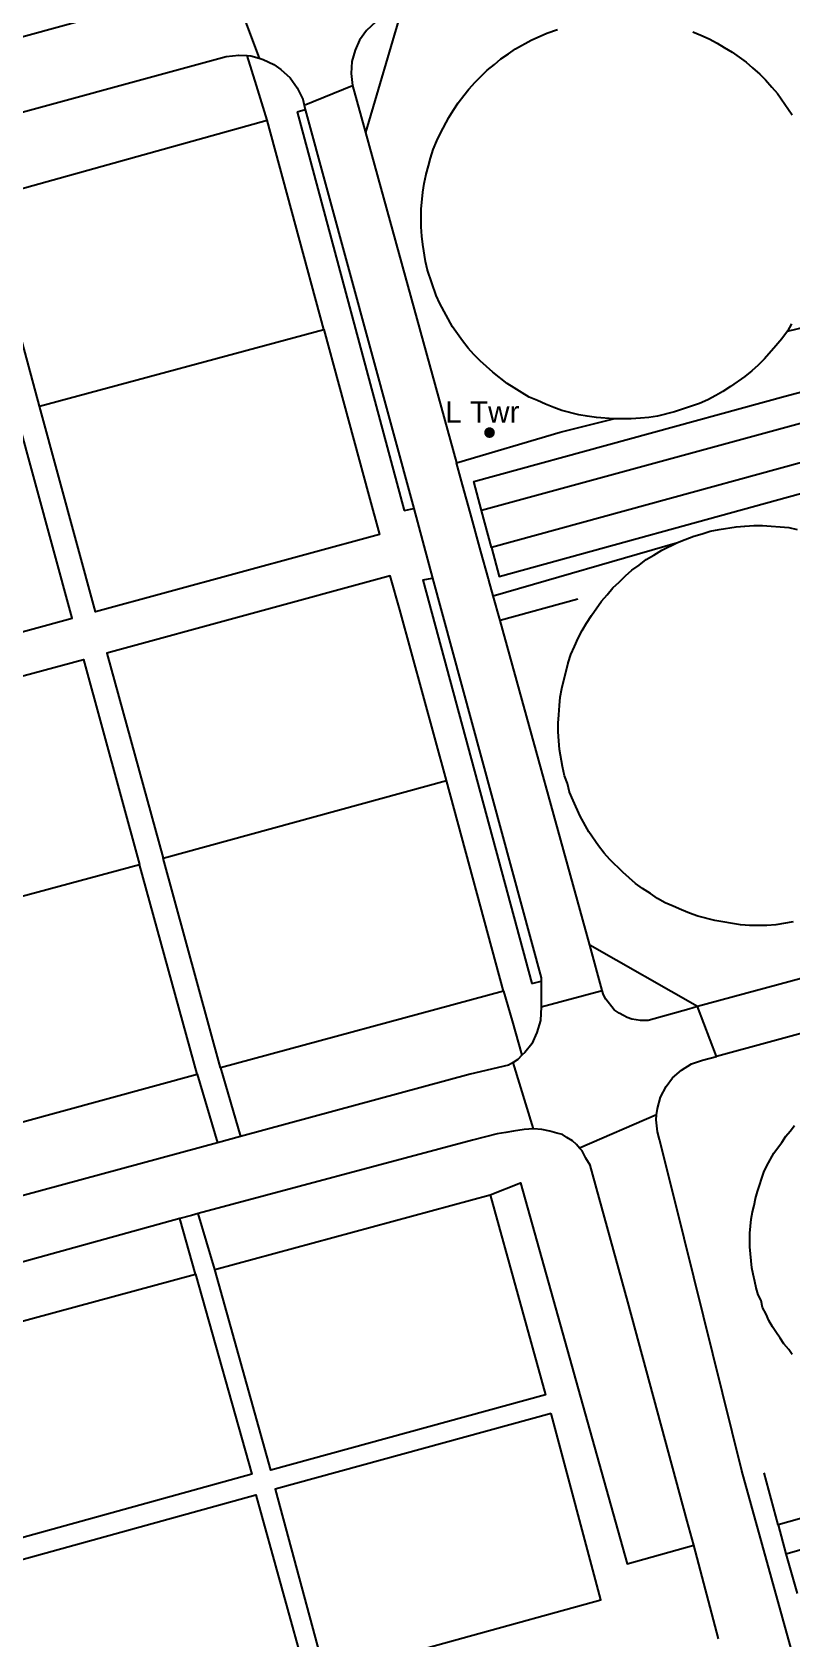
# Model space of a CAD drawing. Header units: millimetres. Extents: x 111502 to 977541, y 8702 to 1044108.
# Drawn here: x 974782.4 to 974835.9, y 476179.4 to 476292.6 of the extents above; entities that cross this region are included whole.
import ezdxf

# ---------------------------------------------------------------- set-up
doc = ezdxf.new("R2010")
doc.units = ezdxf.units.MM
doc.header["$LTSCALE"] = 0.25
doc.layers.add('X HVSS Site Background', color=8, linetype='Continuous')
doc.styles.add('OS Master Map$1$Standard', font='txt')

# ---------------------------------------------------------------- blocks, each defined once
blk = doc.blocks.new('OS Master Map$1$OSS9')
at = {"color": 8, "true_color": 0x707070, "const_width": 0.375, "flags": 128}
blk.add_lwpolyline([(0.188, 0), (0.181, 0.049), (0.162, 0.094), (0.133, 0.133), (0.094, 0.162), (0.049, 0.181), (0, 0.188), (-0.049, 0.181), (-0.094, 0.162), (-0.133, 0.133), (-0.162, 0.094), (-0.181, 0.049), (-0.188, 0), (-0.181, -0.049), (-0.162, -0.094), (-0.133, -0.133), (-0.094, -0.162), (-0.049, -0.181), (0, -0.188), (0.049, -0.181), (0.094, -0.162), (0.133, -0.133), (0.162, -0.094), (0.181, -0.049), (0.188, 0), (0.181, 0.049)], dxfattribs=at)
blk = doc.blocks.new('OS MAP')
at = {"layer": 'X HVSS Site Background', "flags": 128}
for points in [[(488558.15, 240832.24), (488576.65, 240837.3), (488576.65, 240837.3), (488577.4, 240837.5), (488577.4, 240837.5), (488578.1, 240837.9)], [(488578.1, 240837.9), (488580.22, 240832.18)], [(488590.27, 240835.64), (488589.88, 240835.53), (488589.88, 240835.53), (488589.15, 240835.2), (488589.15, 240835.2), (488588.45, 240834.75), (488588.45, 240834.75), (488587.8, 240834.15), (488587.8, 240834.15), (488587.3, 240833.45), (488587.3, 240833.45), (488587, 240832.75), (488587, 240832.75), (488586.75, 240831.95), (488586.75, 240831.95), (488586.7, 240831.1), (488586.7, 240831.1), (488586.8, 240830.25)], [(488590.27, 240835.64), (488587.71, 240826.94)], [(488610.8, 240834.05), (488611.35, 240833.8), (488611.35, 240833.8), (488611.95, 240833.55), (488611.95, 240833.55), (488612.5, 240833.25), (488612.5, 240833.25), (488613, 240832.95), (488613, 240832.95), (488613.55, 240832.6), (488613.55, 240832.6), (488614.55, 240831.9), (488614.55, 240831.9), (488615, 240831.5), (488615, 240831.5), (488615.5, 240831.05), (488615.5, 240831.05), (488615.9, 240830.65), (488615.9, 240830.65), (488616.35, 240830.15), (488616.35, 240830.15), (488616.75, 240829.7), (488616.75, 240829.7), (488617.8, 240828.2)], [(488617.75, 240813.45), (488617.45, 240812.95)], [(488605.2, 240806.75), (488604, 240806.85), (488604, 240806.85), (488603.35, 240806.95), (488603.35, 240806.95), (488602.75, 240807.05), (488602.75, 240807.05), (488601.55, 240807.35), (488601.55, 240807.35), (488601, 240807.55), (488601, 240807.55), (488600.4, 240807.8), (488600.4, 240807.8), (488599.85, 240808.05), (488599.85, 240808.05), (488599.25, 240808.3), (488599.25, 240808.3), (488598.75, 240808.6), (488598.75, 240808.6), (488598.2, 240808.95), (488598.2, 240808.95), (488597.7, 240809.25), (488597.7, 240809.25), (488596.7, 240810.05), (488596.7, 240810.05), (488595.8, 240810.85), (488595.8, 240810.85), (488595.35, 240811.3), (488595.35, 240811.3), (488594.95, 240811.75), (488594.95, 240811.75), (488594.55, 240812.25), (488594.55, 240812.25), (488593.85, 240813.25), (488593.85, 240813.25), (488592.95, 240814.9), (488592.95, 240814.9), (488592.7, 240815.45), (488592.7, 240815.45), (488592.1, 240817.25), (488592.1, 240817.25), (488591.95, 240817.85), (488591.95, 240817.85), (488591.75, 240819.05), (488591.75, 240819.05), (488591.7, 240819.65), (488591.7, 240819.65), (488591.65, 240820.3), (488591.65, 240820.3), (488591.65, 240821.55), (488591.65, 240821.55), (488591.75, 240822.75), (488591.75, 240822.75), (488591.85, 240823.35), (488591.85, 240823.35), (488592, 240824), (488592, 240824), (488592.15, 240824.6), (488592.15, 240824.6), (488592.3, 240825.15), (488592.3, 240825.15), (488592.5, 240825.75), (488592.5, 240825.75), (488592.75, 240826.35), (488592.75, 240826.35), (488593, 240826.9), (488593, 240826.9), (488593.6, 240828), (488593.6, 240828), (488593.9, 240828.5), (488593.9, 240828.5), (488594.25, 240829.05), (488594.25, 240829.05), (488594.65, 240829.55), (488594.65, 240829.55), (488595, 240830), (488595, 240830), (488595.45, 240830.5), (488595.45, 240830.5), (488596.3, 240831.35), (488596.3, 240831.35), (488596.8, 240831.75), (488596.8, 240831.75), (488597.25, 240832.15), (488597.25, 240832.15), (488597.8, 240832.5), (488597.8, 240832.5), (488598.3, 240832.85), (488598.3, 240832.85), (488599.4, 240833.45), (488599.4, 240833.45), (488600.5, 240833.95), (488600.5, 240833.95), (488601.25, 240834.2)], [(488559.36, 240827.25), (488577.9, 240832.3), (488577.9, 240832.3), (488578.8, 240832.4), (488578.8, 240832.4), (488579.37, 240832.37)], [(488579.37, 240832.37), (488579.65, 240832.35), (488579.65, 240832.35), (488580.22, 240832.18)], [(488580.03, 240830.27), (488579.37, 240832.37)], [(488580.22, 240832.18), (488580.5, 240832.1), (488580.5, 240832.1), (488581.25, 240831.75), (488581.25, 240831.75), (488581.75, 240831.4), (488581.75, 240831.4), (488582.4, 240830.8), (488582.4, 240830.8), (488582.9, 240830.1), (488582.9, 240830.1), (488583.3, 240829.3), (488583.3, 240829.3), (488583.4, 240828.88)], [(488580.8, 240827.82), (488580.03, 240830.27)], [(488583.4, 240828.88), (488586.8, 240830.25)], [(488586.8, 240830.25), (488587.71, 240826.94)], [(488583.4, 240828.88), (488583.48, 240828.57)], [(488560.8, 240822.25), (488580.8, 240827.82)], [(488584.79, 240813.05), (488580.8, 240827.82)], [(488582.9, 240828.4), (488583.48, 240828.57)], [(488582.9, 240828.4), (488590.45, 240800.3)], [(488583.48, 240828.57), (488591.12, 240800.45)], [(488587.71, 240826.94), (488594.14, 240803.65)], [(488564.75, 240807.65), (488560.8, 240822.25)], [(488617.45, 240812.95), (488629.05, 240815.75)], [(488564.75, 240807.65), (488584.79, 240813.05)], [(488584.79, 240813.05), (488587.95, 240801.35), (488587.95, 240801.35), (488588.7, 240798.6), (488588.7, 240798.6), (488568.7, 240793.15), (488568.7, 240793.15), (488564.75, 240807.65)], [(488617.45, 240812.95), (488617.05, 240812.4), (488617.05, 240812.4), (488616.65, 240811.9), (488616.65, 240811.9), (488615.85, 240811), (488615.85, 240811), (488615.4, 240810.55), (488615.4, 240810.55), (488614.95, 240810.15), (488614.95, 240810.15), (488614.45, 240809.75), (488614.45, 240809.75), (488613.45, 240809.05), (488613.45, 240809.05), (488612.9, 240808.7), (488612.9, 240808.7), (488612.4, 240808.4), (488612.4, 240808.4), (488611.85, 240808.1), (488611.85, 240808.1), (488611.25, 240807.85), (488611.25, 240807.85), (488610.7, 240807.65), (488610.7, 240807.65), (488609.5, 240807.25), (488609.5, 240807.25), (488608.3, 240806.95), (488608.3, 240806.95), (488607.7, 240806.85), (488607.7, 240806.85), (488607.1, 240806.8), (488607.1, 240806.8), (488606.45, 240806.75), (488606.45, 240806.75), (488605.2, 240806.75)], [(488595.9, 240800.3), (488595.35, 240802.35), (488595.35, 240802.35), (488617.3, 240808.35), (488617.3, 240808.35), (488619.7, 240809)], [(488619.7, 240809), (488620.25, 240806.95), (488620.25, 240806.95), (488617.85, 240806.3), (488617.85, 240806.3), (488595.9, 240800.3)], [(488544, 240802.05), (488547.95, 240787.5), (488547.95, 240787.5), (488567.05, 240792.7), (488567.05, 240792.7), (488563.1, 240807.2)], [(488601.45, 240805.81), (488605.2, 240806.75)], [(488594.14, 240803.65), (488601.45, 240805.81)], [(488621.5, 240802.35), (488620.95, 240804.35), (488620.95, 240804.35), (488618.55, 240803.7), (488618.55, 240803.7), (488596.6, 240797.7)], [(488596.72, 240794.29), (488596.42, 240795.38), (488596.42, 240795.38), (488596.39, 240795.49), (488596.39, 240795.49), (488595.86, 240797.41), (488595.86, 240797.41), (488595.12, 240800.08), (488595.12, 240800.08), (488594.56, 240802.12), (488594.56, 240802.12), (488594.14, 240803.65)], [(488596.6, 240797.7), (488597.15, 240795.65), (488597.15, 240795.65), (488619.15, 240801.7), (488619.15, 240801.7), (488621.5, 240802.35)], [(488590.45, 240800.3), (488591.12, 240800.45)], [(488591.12, 240800.45), (488592.45, 240795.52)], [(488596.6, 240797.7), (488595.9, 240800.3)], [(488609.7, 240798.05), (488610.25, 240798.25), (488610.25, 240798.25), (488610.85, 240798.5), (488610.85, 240798.5), (488611.45, 240798.65), (488611.45, 240798.65), (488612, 240798.85), (488612, 240798.85), (488612.65, 240798.95), (488612.65, 240798.95), (488613.85, 240799.15), (488613.85, 240799.15), (488614.45, 240799.2), (488614.45, 240799.2), (488615.1, 240799.25), (488615.1, 240799.25), (488615.7, 240799.25), (488615.7, 240799.25), (488616.3, 240799.2), (488616.3, 240799.2), (488616.95, 240799.15), (488616.95, 240799.15), (488617.55, 240799.1), (488617.55, 240799.1), (488618.15, 240798.95)], [(488596.72, 240794.29), (488609.7, 240798.05)], [(488617.85, 240771.3), (488616.65, 240771.1), (488616.65, 240771.1), (488616, 240771.05), (488616, 240771.05), (488614.8, 240771.05), (488614.8, 240771.05), (488614.15, 240771.1), (488614.15, 240771.1), (488612.35, 240771.4), (488612.35, 240771.4), (488611.15, 240771.7), (488611.15, 240771.7), (488610.55, 240771.9), (488610.55, 240771.9), (488610, 240772.15), (488610, 240772.15), (488609.4, 240772.4), (488609.4, 240772.4), (488608.85, 240772.65), (488608.85, 240772.65), (488608.3, 240772.95), (488608.3, 240772.95), (488607.8, 240773.3), (488607.8, 240773.3), (488607.25, 240773.65), (488607.25, 240773.65), (488606.75, 240774), (488606.75, 240774), (488605.85, 240774.8), (488605.85, 240774.8), (488604.95, 240775.7), (488604.95, 240775.7), (488604.55, 240776.15), (488604.55, 240776.15), (488604.15, 240776.65), (488604.15, 240776.65), (488603.45, 240777.65), (488603.45, 240777.65), (488602.85, 240778.75), (488602.85, 240778.75), (488602.35, 240779.85), (488602.35, 240779.85), (488602.1, 240780.45), (488602.1, 240780.45), (488601.95, 240781.05), (488601.95, 240781.05), (488601.75, 240781.6), (488601.75, 240781.6), (488601.6, 240782.25), (488601.6, 240782.25), (488601.4, 240783.45), (488601.4, 240783.45), (488601.35, 240784.05), (488601.35, 240784.05), (488601.3, 240784.7), (488601.3, 240784.7), (488601.3, 240785.3), (488601.3, 240785.3), (488601.35, 240785.9), (488601.35, 240785.9), (488601.4, 240786.55), (488601.4, 240786.55), (488601.45, 240787.15), (488601.45, 240787.15), (488601.55, 240787.75), (488601.55, 240787.75), (488602, 240789.55), (488602, 240789.55), (488602.2, 240790.15), (488602.2, 240790.15), (488602.45, 240790.7), (488602.45, 240790.7), (488602.7, 240791.3), (488602.7, 240791.3), (488603, 240791.85), (488603, 240791.85), (488603.3, 240792.35), (488603.3, 240792.35), (488603.65, 240792.9), (488603.65, 240792.9), (488604.35, 240793.9), (488604.35, 240793.9), (488604.75, 240794.35), (488604.75, 240794.35), (488605.15, 240794.85), (488605.15, 240794.85), (488605.6, 240795.25), (488605.6, 240795.25), (488606.05, 240795.7), (488606.05, 240795.7), (488606.5, 240796.1), (488606.5, 240796.1), (488607, 240796.45), (488607, 240796.45), (488607.5, 240796.85), (488607.5, 240796.85), (488608.05, 240797.15), (488608.05, 240797.15), (488608.6, 240797.5), (488608.6, 240797.5), (488609.7, 240798.05)], [(488593.42, 240781.26), (488590.15, 240793.3), (488590.15, 240793.3), (488589.45, 240795.7), (488589.45, 240795.7), (488569.5, 240790.25), (488569.5, 240790.25), (488573.45, 240775.8)], [(488591.75, 240795.4), (488592.45, 240795.52)], [(488591.75, 240795.4), (488599.45, 240766.95)], [(488592.45, 240795.52), (488600.1, 240767.35), (488600.1, 240767.35), (488600.1, 240767.11)], [(488597.2, 240792.55), (488596.72, 240794.29)], [(488602.68, 240794.05), (488597.2, 240792.55)], [(488707.35, 240791.5), (488714.3, 240793.4), (488714.3, 240793.4), (488715.25, 240789.8), (488715.25, 240789.8), (488612.45, 240761.81)], [(488603.52, 240769.65), (488597.2, 240792.55)], [(488552.7, 240770.2), (488548.75, 240784.65), (488548.75, 240784.65), (488567.85, 240789.8), (488567.85, 240789.8), (488571.8, 240775.35)], [(488573.45, 240775.8), (488593.42, 240781.26)], [(488597.45, 240766.41), (488593.42, 240781.26)], [(488577.5, 240761), (488573.45, 240775.8)], [(488552.7, 240770.2), (488571.8, 240775.35)], [(488575.85, 240760.55), (488571.8, 240775.35)], [(488604.4, 240766.45), (488603.52, 240769.65)], [(488611.11, 240765.32), (488603.52, 240769.65)], [(488599.45, 240766.95), (488600.1, 240767.11)], [(488600.1, 240767.11), (488600.1, 240765.3)], [(488619.3, 240767.55), (488611.11, 240765.32)], [(488597.45, 240766.41), (488577.5, 240761)], [(488597.45, 240766.41), (488598.05, 240764.31)], [(488600.1, 240765.3), (488604.4, 240766.45)], [(488611.11, 240765.32), (488610.5, 240765.15), (488610.5, 240765.15), (488607.65, 240764.35), (488607.65, 240764.35), (488607.1, 240764.35), (488607.1, 240764.35), (488606.5, 240764.45), (488606.5, 240764.45), (488606.15, 240764.55), (488606.15, 240764.55), (488605.9, 240764.7), (488605.9, 240764.7), (488605.6, 240764.85), (488605.6, 240764.85), (488605.25, 240765.1), (488605.25, 240765.1), (488604.65, 240765.85), (488604.65, 240765.85), (488604.5, 240766.15), (488604.5, 240766.15), (488604.4, 240766.45)], [(488600.1, 240765.3), (488600.05, 240764.35), (488600.05, 240764.35), (488599.8, 240763.5), (488599.8, 240763.5), (488599.45, 240762.7), (488599.45, 240762.7), (488598.95, 240762.1), (488598.95, 240762.1), (488598.73, 240761.89)], [(488612.45, 240761.81), (488611.11, 240765.32)], [(488598.05, 240764.31), (488598.73, 240761.89)], [(488577.5, 240761), (488578.92, 240756.16)], [(488598.12, 240761.39), (488597.8, 240761.2), (488597.8, 240761.2), (488595.1, 240760.55), (488595.1, 240760.55), (488578.92, 240756.16)], [(488598.73, 240761.89), (488598.45, 240761.6), (488598.45, 240761.6), (488598.12, 240761.39)], [(488599.55, 240756.7), (488598.12, 240761.39)], [(488608.24, 240757.69), (488608.3, 240758.15), (488608.3, 240758.15), (488608.5, 240758.95), (488608.5, 240758.95), (488608.9, 240759.7), (488608.9, 240759.7), (488609.35, 240760.3), (488609.35, 240760.3), (488610, 240760.85), (488610, 240760.85), (488610.7, 240761.3), (488610.7, 240761.3), (488611.48, 240761.55), (488611.48, 240761.55), (488612.45, 240761.81)], [(488556.75, 240755.35), (488575.85, 240760.55)], [(488575.85, 240760.55), (488577.28, 240755.71)], [(488617.8, 240740.8), (488617.55, 240741.15), (488617.55, 240741.15), (488617.2, 240741.55), (488617.2, 240741.55), (488616.95, 240741.95), (488616.95, 240741.95), (488616.65, 240742.4), (488616.65, 240742.4), (488616.4, 240742.75), (488616.4, 240742.75), (488616.15, 240743.2), (488616.15, 240743.2), (488615.95, 240743.65), (488615.95, 240743.65), (488615.7, 240744.1), (488615.7, 240744.1), (488615.6, 240744.6), (488615.6, 240744.6), (488615.4, 240745), (488615.4, 240745), (488615.25, 240745.5), (488615.25, 240745.5), (488615.15, 240745.95), (488615.15, 240745.95), (488615.05, 240746.45), (488615.05, 240746.45), (488614.95, 240746.9), (488614.95, 240746.9), (488614.8, 240748.4), (488614.8, 240748.4), (488614.8, 240749.35), (488614.8, 240749.35), (488614.9, 240750.35), (488614.9, 240750.35), (488615, 240750.85), (488615, 240750.85), (488615.1, 240751.3), (488615.1, 240751.3), (488615.2, 240751.8), (488615.2, 240751.8), (488615.35, 240752.3), (488615.35, 240752.3), (488615.8, 240753.65), (488615.8, 240753.65), (488616, 240754.1), (488616, 240754.1), (488616.5, 240755), (488616.5, 240755), (488616.75, 240755.35), (488616.75, 240755.35), (488617.05, 240755.75), (488617.05, 240755.75), (488617.35, 240756.2), (488617.35, 240756.2), (488617.65, 240756.55), (488617.65, 240756.55), (488617.95, 240756.95)], [(488608.24, 240757.69), (488602.8, 240755.35)], [(488625.55, 240692.85), (488625.1, 240693.9), (488625.1, 240693.9), (488624.75, 240694.9), (488624.75, 240694.9), (488624.4, 240696), (488624.4, 240696), (488623.9, 240697.55), (488623.9, 240697.55), (488623.5, 240699.2), (488623.5, 240699.2), (488614.25, 240732.6), (488614.25, 240732.6), (488609.5, 240751.75), (488609.5, 240751.75), (488608.45, 240755.95), (488608.45, 240755.95), (488608.3, 240756.5), (488608.3, 240756.5), (488608.2, 240757.35), (488608.2, 240757.35), (488608.24, 240757.69)], [(488599.55, 240756.7), (488598.9, 240756.65), (488598.9, 240756.65), (488598.15, 240756.55), (488598.15, 240756.55), (488597.6, 240756.45), (488597.6, 240756.45), (488597, 240756.35), (488597, 240756.35), (488595.25, 240755.9), (488595.25, 240755.9), (488575.92, 240750.73)], [(488602.8, 240755.35), (488602.6, 240755.6), (488602.6, 240755.6), (488602.3, 240755.85), (488602.3, 240755.85), (488601.9, 240756.1), (488601.9, 240756.1), (488601.6, 240756.3), (488601.6, 240756.3), (488601.2, 240756.4), (488601.2, 240756.4), (488600.7, 240756.55), (488600.7, 240756.55), (488600.15, 240756.65), (488600.15, 240756.65), (488599.55, 240756.7)], [(488577.28, 240755.71), (488558.12, 240750.52)], [(488578.92, 240756.16), (488577.28, 240755.71)], [(488610.85, 240727.35), (488610.4, 240729.05), (488610.4, 240729.05), (488606.2, 240744.5), (488606.2, 240744.5), (488603.55, 240754.15), (488603.55, 240754.15), (488603.25, 240754.65), (488603.25, 240754.65), (488603, 240755.15), (488603, 240755.15), (488602.8, 240755.35)], [(488596.5, 240752.05), (488600.4, 240737.95), (488600.4, 240737.95), (488581.05, 240732.65), (488581.05, 240732.65), (488577.1, 240746.8)], [(488577.1, 240746.8), (488596.5, 240752.05)], [(488596.5, 240752.05), (488598.65, 240752.9), (488598.65, 240752.9), (488606.15, 240726.05), (488606.15, 240726.05), (488610.85, 240727.35)], [(488574.64, 240750.38), (488554.66, 240744.87)], [(488575.92, 240750.73), (488575.45, 240750.6), (488575.45, 240750.6), (488574.64, 240750.38)], [(488575.75, 240746.45), (488574.64, 240750.38)], [(488577.1, 240746.8), (488575.92, 240750.73)], [(488575.75, 240746.45), (488579.7, 240732.35), (488579.7, 240732.35), (488559.75, 240726.85), (488559.75, 240726.85), (488555.8, 240741.05)], [(488555.8, 240741.05), (488575.75, 240746.45)], [(488600.8, 240736.65), (488581.35, 240731.3), (488581.35, 240731.3), (488584.9, 240718.15), (488584.9, 240718.15), (488604.3, 240723.5), (488604.3, 240723.5), (488600.8, 240736.65)], [(488641, 240735.6), (488616.8, 240728.8)], [(488617.35, 240726.75), (488641.55, 240733.6), (488641.55, 240733.6), (488641, 240735.6)], [(488616.8, 240728.8), (488615.82, 240732.46)], [(488583.6, 240717.85), (488563.75, 240712.4), (488563.75, 240712.4), (488560.1, 240725.4), (488560.1, 240725.4), (488580, 240730.9), (488580, 240730.9), (488583.6, 240717.85)], [(488616.8, 240728.8), (488617.35, 240726.75)], [(488612.6, 240720.75), (488610.85, 240727.35)], [(488617.35, 240726.75), (488618.15, 240723.95)]]:
    blk.add_lwpolyline(points, dxfattribs=at)
at = {"layer": 'X HVSS Site Background'}
blk.add_blockref('OS Master Map$1$OSS9', (488596.46, 240805.79), dxfattribs=at)
at = {"layer": 'X HVSS Site Background', "insert": (488593.33, 240806.5), "char_height": 1.5, "attachment_point": 7, "style": 'OS Master Map$1$Standard'}
blk.add_mtext('{\\farial|b0|i0|c0|p34;L Twr}', dxfattribs=at)

msp = doc.modelspace()

# ---------------------------------------------------------------- block references
at = {"lineweight": 0}
msp.add_blockref('OS MAP', (486218.2, 235458.61), dxfattribs=at)

doc.saveas('drawing.dxf')
